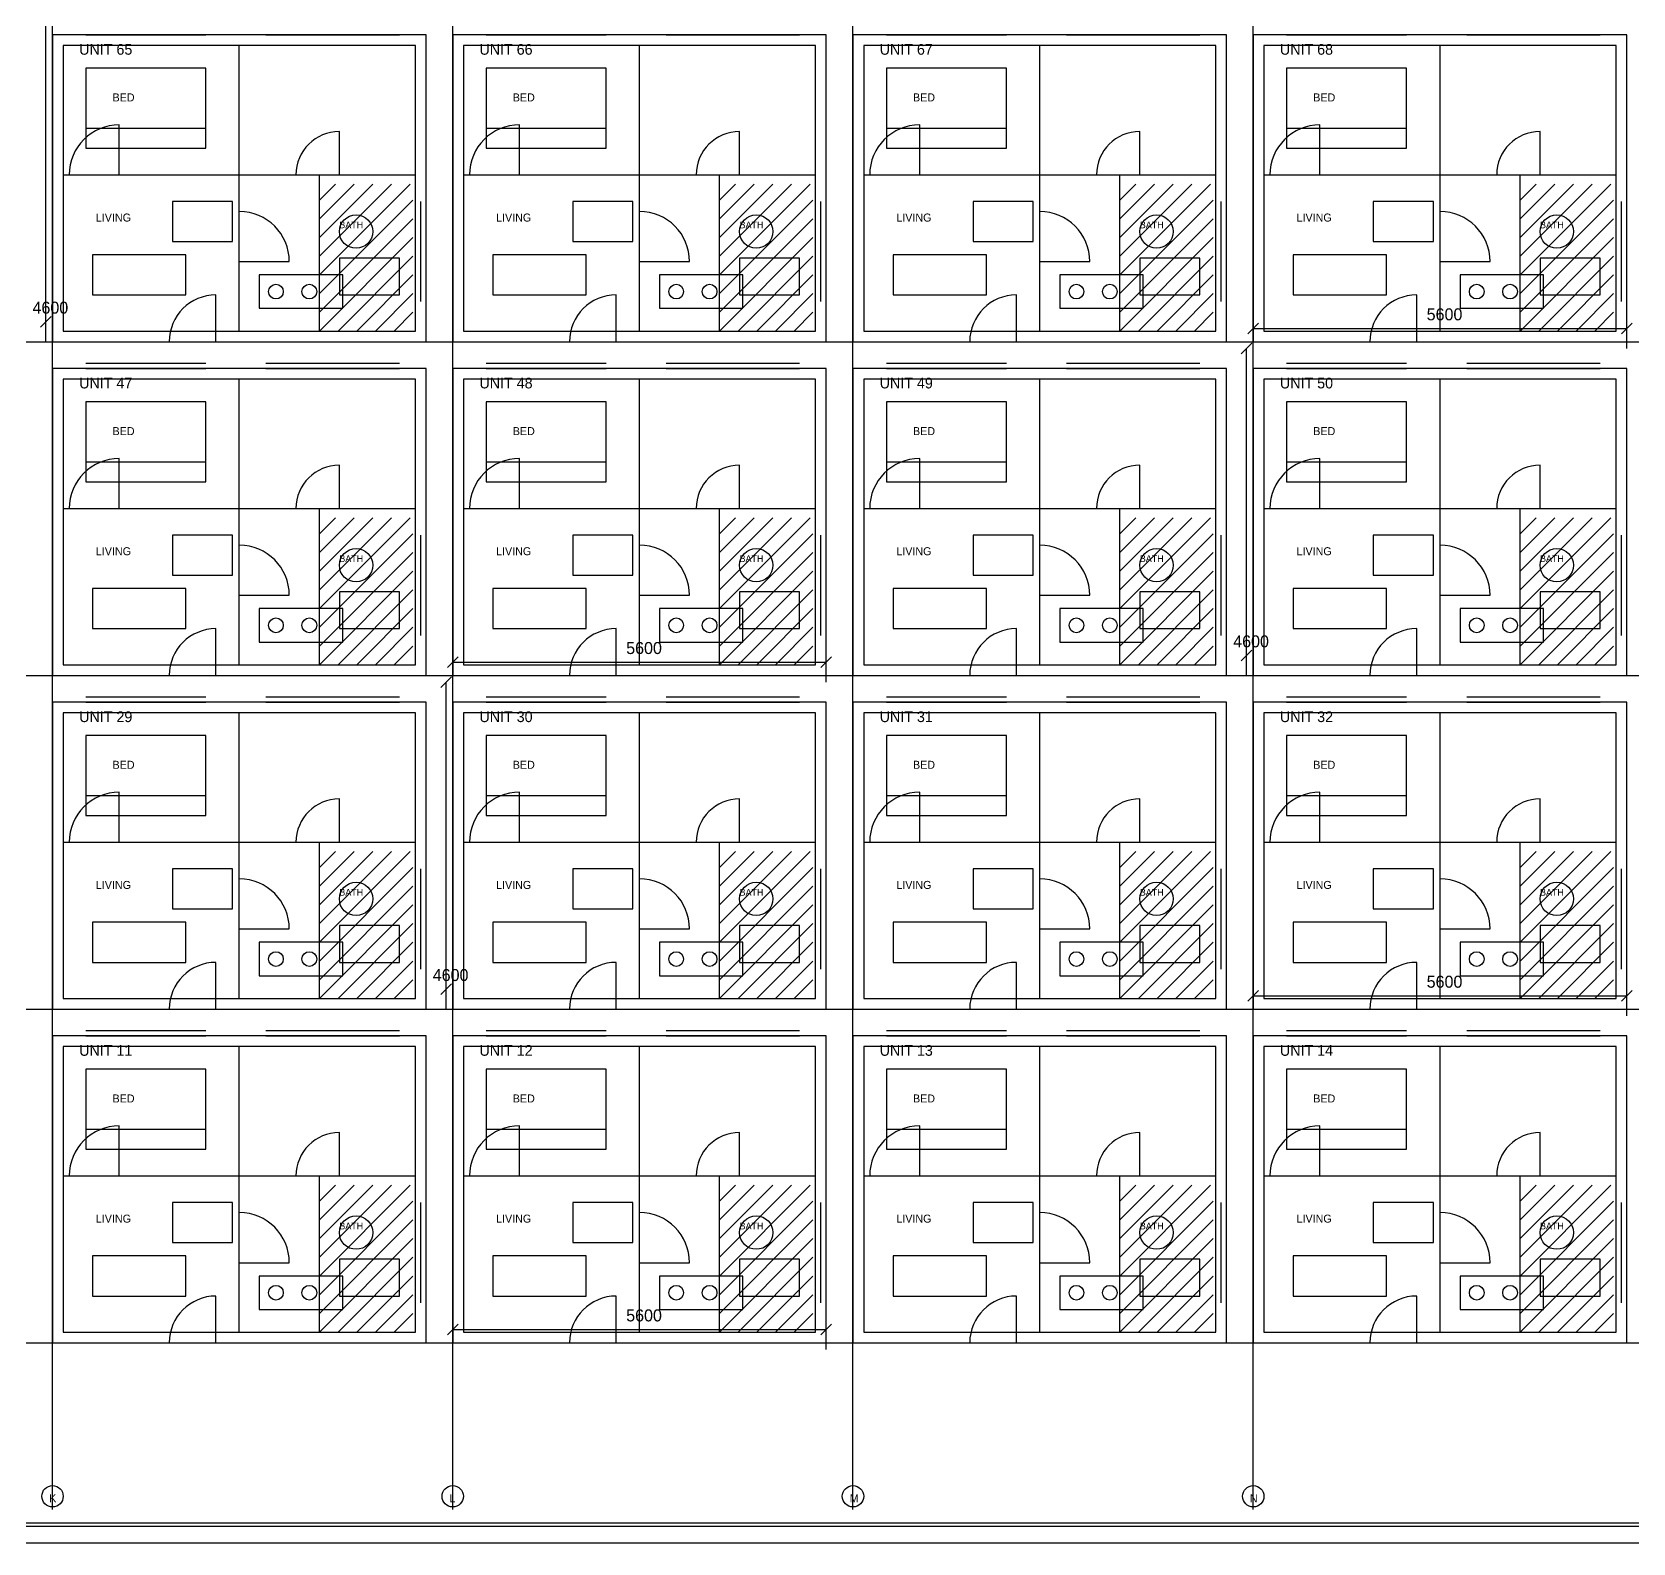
# Model space of a CAD drawing. Header units: millimetres. Extents: x -689 to 114080, y -500 to 99080.
# Drawn here: x 62693 to 86693, y 0 to 22640 of the extents above; entities that cross this region are included whole.
import ezdxf

# ---------------------------------------------------------------- set-up
doc = ezdxf.new("R2010")
doc.units = ezdxf.units.MM
for name, color, linetype in [('DIMENSIONS', 3, 'CONTINUOUS'), ('DOORS', 2, 'CONTINUOUS'), ('FURNITURE', 5, 'CONTINUOUS'), ('GRID', 8, 'CONTINUOUS'), ('HATCH_SIM', 9, 'CONTINUOUS'), ('TEXT', 6, 'CONTINUOUS'), ('WALLS', 7, 'CONTINUOUS'), ('WINDOWS', 4, 'CONTINUOUS')]:
    doc.layers.add(name, color=color, linetype=linetype)

msp = doc.modelspace()

# ---------------------------------------------------------------- linework, layer by layer
at = {"layer": 'DIMENSIONS'}
for p, q in [((62900, 18300), (62900, 22900)), ((62900, 22600), (62900, 22900)), ((62820, 18220), (62980, 18380)), ((62900, 18000), (62900, 18300)), ((80920, 18120), (81080, 18280)), ((86520, 18120), (86680, 18280)), ((81000, 18200), (86600, 18200)), ((81000, 17900), (81000, 18200)), ((86600, 17900), (86600, 18200)), ((80820, 17820), (80980, 17980)), ((80900, 13300), (80900, 17900)), ((80900, 17600), (80900, 17900)), ((68920, 13120), (69080, 13280)), ((69000, 13200), (74600, 13200)), ((69000, 12900), (69000, 13200)), ((74520, 13120), (74680, 13280)), ((74600, 12900), (74600, 13200)), ((80820, 13220), (80980, 13380)), ((80900, 13000), (80900, 13300)), ((68820, 12820), (68980, 12980)), ((68900, 8300), (68900, 12900)), ((68900, 12600), (68900, 12900)), ((68820, 8220), (68980, 8380)), ((68900, 8000), (68900, 8300)), ((80920, 8120), (81080, 8280)), ((81000, 8200), (86600, 8200)), ((81000, 7900), (81000, 8200)), ((86520, 8120), (86680, 8280)), ((86600, 7900), (86600, 8200)), ((68920, 3120), (69080, 3280)), ((69000, 3200), (74600, 3200)), ((69000, 2900), (69000, 3200)), ((74520, 3120), (74680, 3280)), ((74600, 2900), (74600, 3200)), ((0, 300), (114000, 300))]:
    msp.add_line(p, q, dxfattribs=at)
at = {"layer": 'DOORS'}
for p, q in [((64000, 20500), (64000, 21250)), ((67300, 20500), (67300, 21150)), ((70000, 20500), (70000, 21250)), ((73300, 20500), (73300, 21150)), ((76000, 20500), (76000, 21250)), ((79300, 20500), (79300, 21150)), ((82000, 20500), (82000, 21250)), ((85300, 20500), (85300, 21150)), ((65800, 19200), (66550, 19200)), ((71800, 19200), (72550, 19200)), ((77800, 19200), (78550, 19200)), ((83800, 19200), (84550, 19200)), ((65450, 18000), (65450, 18700)), ((71450, 18000), (71450, 18700)), ((77450, 18000), (77450, 18700)), ((83450, 18000), (83450, 18700)), ((64000, 15500), (64000, 16250)), ((67300, 15500), (67300, 16150)), ((70000, 15500), (70000, 16250)), ((73300, 15500), (73300, 16150)), ((76000, 15500), (76000, 16250)), ((79300, 15500), (79300, 16150)), ((82000, 15500), (82000, 16250)), ((85300, 15500), (85300, 16150)), ((65800, 14200), (66550, 14200)), ((71800, 14200), (72550, 14200)), ((77800, 14200), (78550, 14200)), ((83800, 14200), (84550, 14200)), ((65450, 13000), (65450, 13700)), ((71450, 13000), (71450, 13700)), ((77450, 13000), (77450, 13700)), ((83450, 13000), (83450, 13700)), ((64000, 10500), (64000, 11250)), ((67300, 10500), (67300, 11150)), ((70000, 10500), (70000, 11250)), ((73300, 10500), (73300, 11150)), ((76000, 10500), (76000, 11250)), ((79300, 10500), (79300, 11150)), ((82000, 10500), (82000, 11250)), ((85300, 10500), (85300, 11150)), ((65800, 9200), (66550, 9200)), ((71800, 9200), (72550, 9200)), ((77800, 9200), (78550, 9200)), ((83800, 9200), (84550, 9200)), ((65450, 8000), (65450, 8700)), ((71450, 8000), (71450, 8700)), ((77450, 8000), (77450, 8700)), ((83450, 8000), (83450, 8700)), ((64000, 5500), (64000, 6250)), ((70000, 5500), (70000, 6250)), ((76000, 5500), (76000, 6250)), ((82000, 5500), (82000, 6250)), ((67300, 5500), (67300, 6150)), ((73300, 5500), (73300, 6150)), ((79300, 5500), (79300, 6150)), ((85300, 5500), (85300, 6150)), ((65800, 4200), (66550, 4200)), ((71800, 4200), (72550, 4200)), ((77800, 4200), (78550, 4200)), ((83800, 4200), (84550, 4200)), ((65450, 3000), (65450, 3700)), ((71450, 3000), (71450, 3700)), ((77450, 3000), (77450, 3700)), ((83450, 3000), (83450, 3700))]:
    msp.add_line(p, q, dxfattribs=at)
for centre, radius, start, end in [((64000, 20500), 750, 90, 180), ((67300, 20500), 650, 90, 180), ((70000, 20500), 750, 90, 180), ((73300, 20500), 650, 90, 180), ((76000, 20500), 750, 90, 180), ((79300, 20500), 650, 90, 180), ((82000, 20500), 750, 90, 180), ((85300, 20500), 650, 90, 180), ((65800, 19200), 750, 0, 90), ((71800, 19200), 750, 0, 90), ((77800, 19200), 750, 0, 90), ((83800, 19200), 750, 0, 90), ((65450, 18000), 700, 90, 180), ((71450, 18000), 700, 90, 180), ((77450, 18000), 700, 90, 180), ((83450, 18000), 700, 90, 180), ((64000, 15500), 750, 90, 180), ((67300, 15500), 650, 90, 180), ((70000, 15500), 750, 90, 180), ((73300, 15500), 650, 90, 180), ((76000, 15500), 750, 90, 180), ((79300, 15500), 650, 90, 180), ((82000, 15500), 750, 90, 180), ((85300, 15500), 650, 90, 180), ((65800, 14200), 750, 0, 90), ((71800, 14200), 750, 0, 90), ((77800, 14200), 750, 0, 90), ((83800, 14200), 750, 0, 90), ((65450, 13000), 700, 90, 180), ((71450, 13000), 700, 90, 180), ((77450, 13000), 700, 90, 180), ((83450, 13000), 700, 90, 180), ((64000, 10500), 750, 90, 180), ((67300, 10500), 650, 90, 180), ((70000, 10500), 750, 90, 180), ((73300, 10500), 650, 90, 180), ((76000, 10500), 750, 90, 180), ((79300, 10500), 650, 90, 180), ((82000, 10500), 750, 90, 180), ((85300, 10500), 650, 90, 180), ((65800, 9200), 750, 0, 90), ((71800, 9200), 750, 0, 90), ((77800, 9200), 750, 0, 90), ((83800, 9200), 750, 0, 90), ((65450, 8000), 700, 90, 180), ((71450, 8000), 700, 90, 180), ((77450, 8000), 700, 90, 180), ((83450, 8000), 700, 90, 180), ((64000, 5500), 750, 90, 180), ((70000, 5500), 750, 90, 180), ((76000, 5500), 750, 90, 180), ((82000, 5500), 750, 90, 180), ((67300, 5500), 650, 90, 180), ((73300, 5500), 650, 90, 180), ((79300, 5500), 650, 90, 180), ((85300, 5500), 650, 90, 180), ((65800, 4200), 750, 0, 90), ((71800, 4200), 750, 0, 90), ((77800, 4200), 750, 0, 90), ((83800, 4200), 750, 0, 90), ((65450, 3000), 700, 90, 180), ((71450, 3000), 700, 90, 180), ((77450, 3000), 700, 90, 180), ((83450, 3000), 700, 90, 180)]:
    msp.add_arc(centre, radius, start, end, dxfattribs=at)
at = {"layer": 'FURNITURE'}
for p, q in [((65300, 22100), (63500, 22100)), ((63500, 22100), (63500, 20900)), ((65300, 20900), (65300, 22100)), ((71300, 22100), (69500, 22100)), ((69500, 22100), (69500, 20900)), ((71300, 20900), (71300, 22100)), ((77300, 22100), (75500, 22100)), ((75500, 22100), (75500, 20900)), ((77300, 20900), (77300, 22100)), ((83300, 22100), (81500, 22100)), ((81500, 22100), (81500, 20900)), ((83300, 20900), (83300, 22100)), ((63500, 21200), (65300, 21200)), ((69500, 21200), (71300, 21200)), ((75500, 21200), (77300, 21200)), ((81500, 21200), (83300, 21200)), ((63500, 20900), (65300, 20900)), ((69500, 20900), (71300, 20900)), ((75500, 20900), (77300, 20900)), ((81500, 20900), (83300, 20900)), ((65700, 20100), (64800, 20100)), ((64800, 20100), (64800, 19500)), ((65700, 19500), (65700, 20100)), ((71700, 20100), (70800, 20100)), ((70800, 20100), (70800, 19500)), ((71700, 19500), (71700, 20100)), ((77700, 20100), (76800, 20100)), ((76800, 20100), (76800, 19500)), ((77700, 19500), (77700, 20100)), ((83700, 20100), (82800, 20100)), ((82800, 20100), (82800, 19500)), ((83700, 19500), (83700, 20100)), ((64800, 19500), (65700, 19500)), ((70800, 19500), (71700, 19500)), ((76800, 19500), (77700, 19500)), ((82800, 19500), (83700, 19500)), ((65000, 19300), (63600, 19300)), ((63600, 19300), (63600, 18700)), ((65000, 18700), (65000, 19300)), ((68200, 19250), (67300, 19250)), ((67300, 19250), (67300, 18700)), ((68200, 18700), (68200, 19250)), ((71000, 19300), (69600, 19300)), ((69600, 19300), (69600, 18700)), ((71000, 18700), (71000, 19300)), ((74200, 19250), (73300, 19250)), ((73300, 19250), (73300, 18700)), ((74200, 18700), (74200, 19250)), ((77000, 19300), (75600, 19300)), ((75600, 19300), (75600, 18700)), ((77000, 18700), (77000, 19300)), ((80200, 19250), (79300, 19250)), ((79300, 19250), (79300, 18700)), ((80200, 18700), (80200, 19250)), ((83000, 19300), (81600, 19300)), ((81600, 19300), (81600, 18700)), ((83000, 18700), (83000, 19300)), ((86200, 19250), (85300, 19250)), ((85300, 19250), (85300, 18700)), ((86200, 18700), (86200, 19250)), ((67350, 19000), (66100, 19000)), ((66100, 19000), (66100, 18500)), ((67350, 18500), (67350, 19000)), ((73350, 19000), (72100, 19000)), ((72100, 19000), (72100, 18500)), ((73350, 18500), (73350, 19000)), ((79350, 19000), (78100, 19000)), ((78100, 19000), (78100, 18500)), ((79350, 18500), (79350, 19000)), ((85350, 19000), (84100, 19000)), ((84100, 19000), (84100, 18500)), ((85350, 18500), (85350, 19000)), ((63600, 18700), (65000, 18700)), ((66100, 18500), (67350, 18500)), ((67300, 18700), (68200, 18700)), ((69600, 18700), (71000, 18700)), ((72100, 18500), (73350, 18500)), ((73300, 18700), (74200, 18700)), ((75600, 18700), (77000, 18700)), ((78100, 18500), (79350, 18500)), ((79300, 18700), (80200, 18700)), ((81600, 18700), (83000, 18700)), ((84100, 18500), (85350, 18500)), ((85300, 18700), (86200, 18700)), ((65300, 17100), (63500, 17100)), ((63500, 17100), (63500, 15900)), ((65300, 15900), (65300, 17100)), ((71300, 17100), (69500, 17100)), ((69500, 17100), (69500, 15900)), ((71300, 15900), (71300, 17100)), ((77300, 17100), (75500, 17100)), ((75500, 17100), (75500, 15900)), ((77300, 15900), (77300, 17100)), ((83300, 17100), (81500, 17100)), ((81500, 17100), (81500, 15900)), ((83300, 15900), (83300, 17100)), ((63500, 16200), (65300, 16200)), ((69500, 16200), (71300, 16200)), ((75500, 16200), (77300, 16200)), ((81500, 16200), (83300, 16200)), ((63500, 15900), (65300, 15900)), ((69500, 15900), (71300, 15900)), ((75500, 15900), (77300, 15900)), ((81500, 15900), (83300, 15900)), ((65700, 15100), (64800, 15100)), ((64800, 15100), (64800, 14500)), ((65700, 14500), (65700, 15100)), ((71700, 15100), (70800, 15100)), ((70800, 15100), (70800, 14500)), ((71700, 14500), (71700, 15100)), ((77700, 15100), (76800, 15100)), ((76800, 15100), (76800, 14500)), ((77700, 14500), (77700, 15100)), ((83700, 15100), (82800, 15100)), ((82800, 15100), (82800, 14500)), ((83700, 14500), (83700, 15100)), ((64800, 14500), (65700, 14500)), ((70800, 14500), (71700, 14500)), ((76800, 14500), (77700, 14500)), ((82800, 14500), (83700, 14500)), ((65000, 14300), (63600, 14300)), ((63600, 14300), (63600, 13700)), ((65000, 13700), (65000, 14300)), ((68200, 14250), (67300, 14250)), ((67300, 14250), (67300, 13700)), ((68200, 13700), (68200, 14250)), ((71000, 14300), (69600, 14300)), ((69600, 14300), (69600, 13700)), ((71000, 13700), (71000, 14300)), ((74200, 14250), (73300, 14250)), ((73300, 14250), (73300, 13700)), ((74200, 13700), (74200, 14250)), ((77000, 14300), (75600, 14300)), ((75600, 14300), (75600, 13700)), ((77000, 13700), (77000, 14300)), ((80200, 14250), (79300, 14250)), ((79300, 14250), (79300, 13700)), ((80200, 13700), (80200, 14250)), ((83000, 14300), (81600, 14300)), ((81600, 14300), (81600, 13700)), ((83000, 13700), (83000, 14300)), ((86200, 14250), (85300, 14250)), ((85300, 14250), (85300, 13700)), ((86200, 13700), (86200, 14250)), ((67350, 14000), (66100, 14000)), ((66100, 14000), (66100, 13500)), ((67350, 13500), (67350, 14000)), ((73350, 14000), (72100, 14000)), ((72100, 14000), (72100, 13500)), ((73350, 13500), (73350, 14000)), ((79350, 14000), (78100, 14000)), ((78100, 14000), (78100, 13500)), ((79350, 13500), (79350, 14000)), ((85350, 14000), (84100, 14000)), ((84100, 14000), (84100, 13500)), ((85350, 13500), (85350, 14000)), ((63600, 13700), (65000, 13700)), ((67300, 13700), (68200, 13700)), ((69600, 13700), (71000, 13700)), ((73300, 13700), (74200, 13700)), ((75600, 13700), (77000, 13700)), ((79300, 13700), (80200, 13700)), ((81600, 13700), (83000, 13700)), ((85300, 13700), (86200, 13700)), ((66100, 13500), (67350, 13500)), ((72100, 13500), (73350, 13500)), ((78100, 13500), (79350, 13500)), ((84100, 13500), (85350, 13500)), ((65300, 12100), (63500, 12100)), ((63500, 12100), (63500, 10900)), ((65300, 10900), (65300, 12100)), ((71300, 12100), (69500, 12100)), ((69500, 12100), (69500, 10900)), ((71300, 10900), (71300, 12100)), ((77300, 12100), (75500, 12100)), ((75500, 12100), (75500, 10900)), ((77300, 10900), (77300, 12100)), ((83300, 12100), (81500, 12100)), ((81500, 12100), (81500, 10900)), ((83300, 10900), (83300, 12100)), ((63500, 11200), (65300, 11200)), ((69500, 11200), (71300, 11200)), ((75500, 11200), (77300, 11200)), ((81500, 11200), (83300, 11200)), ((63500, 10900), (65300, 10900)), ((69500, 10900), (71300, 10900)), ((75500, 10900), (77300, 10900)), ((81500, 10900), (83300, 10900)), ((65700, 10100), (64800, 10100)), ((64800, 10100), (64800, 9500)), ((65700, 9500), (65700, 10100)), ((71700, 10100), (70800, 10100)), ((70800, 10100), (70800, 9500)), ((71700, 9500), (71700, 10100)), ((77700, 10100), (76800, 10100)), ((76800, 10100), (76800, 9500)), ((77700, 9500), (77700, 10100)), ((83700, 10100), (82800, 10100)), ((82800, 10100), (82800, 9500)), ((83700, 9500), (83700, 10100)), ((64800, 9500), (65700, 9500)), ((70800, 9500), (71700, 9500)), ((76800, 9500), (77700, 9500)), ((82800, 9500), (83700, 9500)), ((65000, 9300), (63600, 9300)), ((63600, 9300), (63600, 8700)), ((65000, 8700), (65000, 9300)), ((68200, 9250), (67300, 9250)), ((67300, 9250), (67300, 8700)), ((68200, 8700), (68200, 9250)), ((71000, 9300), (69600, 9300)), ((69600, 9300), (69600, 8700)), ((71000, 8700), (71000, 9300)), ((74200, 9250), (73300, 9250)), ((73300, 9250), (73300, 8700)), ((74200, 8700), (74200, 9250)), ((77000, 9300), (75600, 9300)), ((75600, 9300), (75600, 8700)), ((77000, 8700), (77000, 9300)), ((80200, 9250), (79300, 9250)), ((79300, 9250), (79300, 8700)), ((80200, 8700), (80200, 9250)), ((83000, 9300), (81600, 9300)), ((81600, 9300), (81600, 8700)), ((83000, 8700), (83000, 9300)), ((86200, 9250), (85300, 9250)), ((85300, 9250), (85300, 8700)), ((86200, 8700), (86200, 9250)), ((67350, 9000), (66100, 9000)), ((66100, 9000), (66100, 8500)), ((67350, 8500), (67350, 9000)), ((73350, 9000), (72100, 9000)), ((72100, 9000), (72100, 8500)), ((73350, 8500), (73350, 9000)), ((79350, 9000), (78100, 9000)), ((78100, 9000), (78100, 8500)), ((79350, 8500), (79350, 9000)), ((85350, 9000), (84100, 9000)), ((84100, 9000), (84100, 8500)), ((85350, 8500), (85350, 9000)), ((63600, 8700), (65000, 8700)), ((67300, 8700), (68200, 8700)), ((69600, 8700), (71000, 8700)), ((73300, 8700), (74200, 8700)), ((75600, 8700), (77000, 8700)), ((79300, 8700), (80200, 8700)), ((81600, 8700), (83000, 8700)), ((85300, 8700), (86200, 8700)), ((66100, 8500), (67350, 8500)), ((72100, 8500), (73350, 8500)), ((78100, 8500), (79350, 8500)), ((84100, 8500), (85350, 8500)), ((65300, 7100), (63500, 7100)), ((63500, 7100), (63500, 5900)), ((65300, 5900), (65300, 7100)), ((71300, 7100), (69500, 7100)), ((69500, 7100), (69500, 5900)), ((71300, 5900), (71300, 7100)), ((77300, 7100), (75500, 7100)), ((75500, 7100), (75500, 5900)), ((77300, 5900), (77300, 7100)), ((83300, 7100), (81500, 7100)), ((81500, 7100), (81500, 5900)), ((83300, 5900), (83300, 7100)), ((63500, 6200), (65300, 6200)), ((69500, 6200), (71300, 6200)), ((75500, 6200), (77300, 6200)), ((81500, 6200), (83300, 6200)), ((63500, 5900), (65300, 5900)), ((69500, 5900), (71300, 5900)), ((75500, 5900), (77300, 5900)), ((81500, 5900), (83300, 5900)), ((65700, 5100), (64800, 5100)), ((64800, 5100), (64800, 4500)), ((65700, 4500), (65700, 5100)), ((71700, 5100), (70800, 5100)), ((70800, 5100), (70800, 4500)), ((71700, 4500), (71700, 5100)), ((77700, 5100), (76800, 5100)), ((76800, 5100), (76800, 4500)), ((77700, 4500), (77700, 5100)), ((83700, 5100), (82800, 5100)), ((82800, 5100), (82800, 4500)), ((83700, 4500), (83700, 5100)), ((64800, 4500), (65700, 4500)), ((70800, 4500), (71700, 4500)), ((76800, 4500), (77700, 4500)), ((82800, 4500), (83700, 4500)), ((65000, 4300), (63600, 4300)), ((63600, 4300), (63600, 3700)), ((65000, 3700), (65000, 4300)), ((68200, 4250), (67300, 4250)), ((67300, 4250), (67300, 3700)), ((68200, 3700), (68200, 4250)), ((71000, 4300), (69600, 4300)), ((69600, 4300), (69600, 3700)), ((71000, 3700), (71000, 4300)), ((74200, 4250), (73300, 4250)), ((73300, 4250), (73300, 3700)), ((74200, 3700), (74200, 4250)), ((77000, 4300), (75600, 4300)), ((75600, 4300), (75600, 3700)), ((77000, 3700), (77000, 4300)), ((80200, 4250), (79300, 4250)), ((79300, 4250), (79300, 3700)), ((80200, 3700), (80200, 4250)), ((83000, 4300), (81600, 4300)), ((81600, 4300), (81600, 3700)), ((83000, 3700), (83000, 4300)), ((86200, 4250), (85300, 4250)), ((85300, 4250), (85300, 3700)), ((86200, 3700), (86200, 4250)), ((67350, 4000), (66100, 4000)), ((66100, 4000), (66100, 3500)), ((67350, 3500), (67350, 4000)), ((73350, 4000), (72100, 4000)), ((72100, 4000), (72100, 3500)), ((73350, 3500), (73350, 4000)), ((79350, 4000), (78100, 4000)), ((78100, 4000), (78100, 3500)), ((79350, 3500), (79350, 4000)), ((85350, 4000), (84100, 4000)), ((84100, 4000), (84100, 3500)), ((85350, 3500), (85350, 4000)), ((63600, 3700), (65000, 3700)), ((67300, 3700), (68200, 3700)), ((69600, 3700), (71000, 3700)), ((73300, 3700), (74200, 3700)), ((75600, 3700), (77000, 3700)), ((79300, 3700), (80200, 3700)), ((81600, 3700), (83000, 3700)), ((85300, 3700), (86200, 3700)), ((66100, 3500), (67350, 3500)), ((72100, 3500), (73350, 3500)), ((78100, 3500), (79350, 3500)), ((84100, 3500), (85350, 3500))]:
    msp.add_line(p, q, dxfattribs=at)
for centre, radius in [((67550, 19650), 250), ((73550, 19650), 250), ((79550, 19650), 250), ((85550, 19650), 250), ((66350, 18750), 110), ((66850, 18750), 110), ((72350, 18750), 110), ((72850, 18750), 110), ((78350, 18750), 110), ((78850, 18750), 110), ((84350, 18750), 110), ((84850, 18750), 110), ((67550, 14650), 250), ((73550, 14650), 250), ((79550, 14650), 250), ((85550, 14650), 250), ((66350, 13750), 110), ((66850, 13750), 110), ((72350, 13750), 110), ((72850, 13750), 110), ((78350, 13750), 110), ((78850, 13750), 110), ((84350, 13750), 110), ((84850, 13750), 110), ((67550, 9650), 250), ((73550, 9650), 250), ((79550, 9650), 250), ((85550, 9650), 250), ((66350, 8750), 110), ((66850, 8750), 110), ((72350, 8750), 110), ((72850, 8750), 110), ((78350, 8750), 110), ((78850, 8750), 110), ((84350, 8750), 110), ((84850, 8750), 110), ((67550, 4650), 250), ((73550, 4650), 250), ((79550, 4650), 250), ((85550, 4650), 250), ((66350, 3750), 110), ((66850, 3750), 110), ((72350, 3750), 110), ((72850, 3750), 110), ((78350, 3750), 110), ((78850, 3750), 110), ((84350, 3750), 110), ((84850, 3750), 110)]:
    msp.add_circle(centre, radius, dxfattribs=at)
at = {"layer": 'GRID'}
for p, q in [((63000, 500), (63000, 97700)), ((69000, 500), (69000, 97700)), ((75000, 500), (75000, 97700)), ((81000, 500), (81000, 97700)), ((500, 18000), (113500, 18000)), ((500, 13000), (113500, 13000)), ((500, 8000), (113500, 8000)), ((500, 3000), (113500, 3000))]:
    msp.add_line(p, q, dxfattribs=at)
for centre in [(63000, 700), (69000, 700), (75000, 700), (81000, 700)]:
    msp.add_circle(centre, 160, dxfattribs=at)
at = {"layer": 'HATCH_SIM'}
for p, q in [((67000, 20120), (67240, 20360)), ((67000, 19840), (67520, 20360)), ((67000, 19560), (67800, 20360)), ((67000, 19280), (68080, 20360)), ((67000, 19000), (68360, 20360)), ((73000, 20120), (73240, 20360)), ((73000, 19840), (73520, 20360)), ((73000, 19560), (73800, 20360)), ((73000, 19280), (74080, 20360)), ((73000, 19000), (74360, 20360)), ((79000, 20120), (79240, 20360)), ((79000, 19840), (79520, 20360)), ((79000, 19560), (79800, 20360)), ((79000, 19280), (80080, 20360)), ((79000, 19000), (80360, 20360)), ((85000, 20120), (85240, 20360)), ((85000, 19840), (85520, 20360)), ((85000, 19560), (85800, 20360)), ((85000, 19280), (86080, 20360)), ((85000, 19000), (86360, 20360)), ((67000, 18720), (68400, 20120)), ((73000, 18720), (74400, 20120)), ((79000, 18720), (80400, 20120)), ((85000, 18720), (86400, 20120)), ((67000, 18440), (68400, 19840)), ((73000, 18440), (74400, 19840)), ((79000, 18440), (80400, 19840)), ((85000, 18440), (86400, 19840)), ((67000, 18160), (68400, 19560)), ((73000, 18160), (74400, 19560)), ((79000, 18160), (80400, 19560)), ((85000, 18160), (86400, 19560)), ((67280, 18160), (68400, 19280)), ((73280, 18160), (74400, 19280)), ((79280, 18160), (80400, 19280)), ((85280, 18160), (86400, 19280)), ((67560, 18160), (68400, 19000)), ((73560, 18160), (74400, 19000)), ((79560, 18160), (80400, 19000)), ((85560, 18160), (86400, 19000)), ((67840, 18160), (68400, 18720)), ((73840, 18160), (74400, 18720)), ((79840, 18160), (80400, 18720)), ((85840, 18160), (86400, 18720)), ((68120, 18160), (68400, 18440)), ((74120, 18160), (74400, 18440)), ((80120, 18160), (80400, 18440)), ((86120, 18160), (86400, 18440)), ((68400, 18160), (68400, 18160)), ((74400, 18160), (74400, 18160)), ((80400, 18160), (80400, 18160)), ((86400, 18160), (86400, 18160)), ((67000, 15120), (67240, 15360)), ((67000, 14840), (67520, 15360)), ((67000, 14560), (67800, 15360)), ((67000, 14280), (68080, 15360)), ((67000, 14000), (68360, 15360)), ((73000, 15120), (73240, 15360)), ((73000, 14840), (73520, 15360)), ((73000, 14560), (73800, 15360)), ((73000, 14280), (74080, 15360)), ((73000, 14000), (74360, 15360)), ((79000, 15120), (79240, 15360)), ((79000, 14840), (79520, 15360)), ((79000, 14560), (79800, 15360)), ((79000, 14280), (80080, 15360)), ((79000, 14000), (80360, 15360)), ((85000, 15120), (85240, 15360)), ((85000, 14840), (85520, 15360)), ((85000, 14560), (85800, 15360)), ((85000, 14280), (86080, 15360)), ((85000, 14000), (86360, 15360)), ((67000, 13720), (68400, 15120)), ((73000, 13720), (74400, 15120)), ((79000, 13720), (80400, 15120)), ((85000, 13720), (86400, 15120)), ((67000, 13440), (68400, 14840)), ((73000, 13440), (74400, 14840)), ((79000, 13440), (80400, 14840)), ((85000, 13440), (86400, 14840)), ((67000, 13160), (68400, 14560)), ((73000, 13160), (74400, 14560)), ((79000, 13160), (80400, 14560)), ((85000, 13160), (86400, 14560)), ((67280, 13160), (68400, 14280)), ((73280, 13160), (74400, 14280)), ((79280, 13160), (80400, 14280)), ((85280, 13160), (86400, 14280)), ((67560, 13160), (68400, 14000)), ((73560, 13160), (74400, 14000)), ((79560, 13160), (80400, 14000)), ((85560, 13160), (86400, 14000)), ((67840, 13160), (68400, 13720)), ((73840, 13160), (74400, 13720)), ((79840, 13160), (80400, 13720)), ((85840, 13160), (86400, 13720)), ((68120, 13160), (68400, 13440)), ((74120, 13160), (74400, 13440)), ((80120, 13160), (80400, 13440)), ((86120, 13160), (86400, 13440)), ((68400, 13160), (68400, 13160)), ((74400, 13160), (74400, 13160)), ((80400, 13160), (80400, 13160)), ((86400, 13160), (86400, 13160)), ((67000, 10120), (67240, 10360)), ((67000, 9840), (67520, 10360)), ((67000, 9560), (67800, 10360)), ((67000, 9280), (68080, 10360)), ((67000, 9000), (68360, 10360)), ((73000, 10120), (73240, 10360)), ((73000, 9840), (73520, 10360)), ((73000, 9560), (73800, 10360)), ((73000, 9280), (74080, 10360)), ((73000, 9000), (74360, 10360)), ((79000, 10120), (79240, 10360)), ((79000, 9840), (79520, 10360)), ((79000, 9560), (79800, 10360)), ((79000, 9280), (80080, 10360)), ((79000, 9000), (80360, 10360)), ((85000, 10120), (85240, 10360)), ((85000, 9840), (85520, 10360)), ((85000, 9560), (85800, 10360)), ((85000, 9280), (86080, 10360)), ((85000, 9000), (86360, 10360)), ((67000, 8720), (68400, 10120)), ((73000, 8720), (74400, 10120)), ((79000, 8720), (80400, 10120)), ((85000, 8720), (86400, 10120)), ((67000, 8440), (68400, 9840)), ((73000, 8440), (74400, 9840)), ((79000, 8440), (80400, 9840)), ((85000, 8440), (86400, 9840)), ((67000, 8160), (68400, 9560)), ((73000, 8160), (74400, 9560)), ((79000, 8160), (80400, 9560)), ((85000, 8160), (86400, 9560)), ((67280, 8160), (68400, 9280)), ((73280, 8160), (74400, 9280)), ((79280, 8160), (80400, 9280)), ((85280, 8160), (86400, 9280)), ((67560, 8160), (68400, 9000)), ((73560, 8160), (74400, 9000)), ((79560, 8160), (80400, 9000)), ((85560, 8160), (86400, 9000)), ((67840, 8160), (68400, 8720)), ((73840, 8160), (74400, 8720)), ((79840, 8160), (80400, 8720)), ((85840, 8160), (86400, 8720)), ((68120, 8160), (68400, 8440)), ((74120, 8160), (74400, 8440)), ((80120, 8160), (80400, 8440)), ((86120, 8160), (86400, 8440)), ((68400, 8160), (68400, 8160)), ((74400, 8160), (74400, 8160)), ((80400, 8160), (80400, 8160)), ((86400, 8160), (86400, 8160)), ((67000, 5120), (67240, 5360)), ((67000, 4840), (67520, 5360)), ((67000, 4560), (67800, 5360)), ((67000, 4280), (68080, 5360)), ((67000, 4000), (68360, 5360)), ((73000, 5120), (73240, 5360)), ((73000, 4840), (73520, 5360)), ((73000, 4560), (73800, 5360)), ((73000, 4280), (74080, 5360)), ((73000, 4000), (74360, 5360)), ((79000, 5120), (79240, 5360)), ((79000, 4840), (79520, 5360)), ((79000, 4560), (79800, 5360)), ((79000, 4280), (80080, 5360)), ((79000, 4000), (80360, 5360)), ((85000, 5120), (85240, 5360)), ((85000, 4840), (85520, 5360)), ((85000, 4560), (85800, 5360)), ((85000, 4280), (86080, 5360)), ((85000, 4000), (86360, 5360)), ((67000, 3720), (68400, 5120)), ((73000, 3720), (74400, 5120)), ((79000, 3720), (80400, 5120)), ((85000, 3720), (86400, 5120)), ((67000, 3440), (68400, 4840)), ((73000, 3440), (74400, 4840)), ((79000, 3440), (80400, 4840)), ((85000, 3440), (86400, 4840)), ((67000, 3160), (68400, 4560)), ((73000, 3160), (74400, 4560)), ((79000, 3160), (80400, 4560)), ((85000, 3160), (86400, 4560)), ((67280, 3160), (68400, 4280)), ((73280, 3160), (74400, 4280)), ((79280, 3160), (80400, 4280)), ((85280, 3160), (86400, 4280)), ((67560, 3160), (68400, 4000)), ((73560, 3160), (74400, 4000)), ((79560, 3160), (80400, 4000)), ((85560, 3160), (86400, 4000)), ((67840, 3160), (68400, 3720)), ((73840, 3160), (74400, 3720)), ((79840, 3160), (80400, 3720)), ((85840, 3160), (86400, 3720)), ((68120, 3160), (68400, 3440)), ((74120, 3160), (74400, 3440)), ((80120, 3160), (80400, 3440)), ((86120, 3160), (86400, 3440)), ((68400, 3160), (68400, 3160)), ((74400, 3160), (74400, 3160)), ((80400, 3160), (80400, 3160)), ((86400, 3160), (86400, 3160))]:
    msp.add_line(p, q, dxfattribs=at)
at = {"layer": 'WALLS'}
for p, q in [((68600, 22600), (63000, 22600)), ((63000, 22600), (63000, 18000)), ((68600, 18000), (68600, 22600)), ((74600, 22600), (69000, 22600)), ((69000, 22600), (69000, 18000)), ((74600, 18000), (74600, 22600)), ((80600, 22600), (75000, 22600)), ((75000, 22600), (75000, 18000)), ((80600, 18000), (80600, 22600)), ((86600, 22600), (81000, 22600)), ((81000, 22600), (81000, 18000)), ((86600, 18000), (86600, 22600)), ((68440, 22440), (63160, 22440)), ((63160, 22440), (63160, 18160)), ((65800, 18160), (65800, 22440)), ((68440, 18160), (68440, 22440)), ((74440, 22440), (69160, 22440)), ((69160, 22440), (69160, 18160)), ((71800, 18160), (71800, 22440)), ((74440, 18160), (74440, 22440)), ((80440, 22440), (75160, 22440)), ((75160, 22440), (75160, 18160)), ((77800, 18160), (77800, 22440)), ((80440, 18160), (80440, 22440)), ((86440, 22440), (81160, 22440)), ((81160, 22440), (81160, 18160)), ((83800, 18160), (83800, 22440)), ((86440, 18160), (86440, 22440)), ((63160, 20500), (68440, 20500)), ((67000, 18160), (67000, 20500)), ((69160, 20500), (74440, 20500)), ((73000, 18160), (73000, 20500)), ((75160, 20500), (80440, 20500)), ((79000, 18160), (79000, 20500)), ((81160, 20500), (86440, 20500)), ((85000, 18160), (85000, 20500)), ((63000, 18000), (68600, 18000)), ((63160, 18160), (68440, 18160)), ((69000, 18000), (74600, 18000)), ((69160, 18160), (74440, 18160)), ((75000, 18000), (80600, 18000)), ((75160, 18160), (80440, 18160)), ((81000, 18000), (86600, 18000)), ((81160, 18160), (86440, 18160)), ((68600, 17600), (63000, 17600)), ((63000, 17600), (63000, 13000)), ((68600, 13000), (68600, 17600)), ((74600, 17600), (69000, 17600)), ((69000, 17600), (69000, 13000)), ((74600, 13000), (74600, 17600)), ((80600, 17600), (75000, 17600)), ((75000, 17600), (75000, 13000)), ((80600, 13000), (80600, 17600)), ((86600, 17600), (81000, 17600)), ((81000, 17600), (81000, 13000)), ((86600, 13000), (86600, 17600)), ((68440, 17440), (63160, 17440)), ((63160, 17440), (63160, 13160)), ((65800, 13160), (65800, 17440)), ((68440, 13160), (68440, 17440)), ((74440, 17440), (69160, 17440)), ((69160, 17440), (69160, 13160)), ((71800, 13160), (71800, 17440)), ((74440, 13160), (74440, 17440)), ((80440, 17440), (75160, 17440)), ((75160, 17440), (75160, 13160)), ((77800, 13160), (77800, 17440)), ((80440, 13160), (80440, 17440)), ((86440, 17440), (81160, 17440)), ((81160, 17440), (81160, 13160)), ((83800, 13160), (83800, 17440)), ((86440, 13160), (86440, 17440)), ((63160, 15500), (68440, 15500)), ((67000, 13160), (67000, 15500)), ((69160, 15500), (74440, 15500)), ((73000, 13160), (73000, 15500)), ((75160, 15500), (80440, 15500)), ((79000, 13160), (79000, 15500)), ((81160, 15500), (86440, 15500)), ((85000, 13160), (85000, 15500)), ((63000, 13000), (68600, 13000)), ((63160, 13160), (68440, 13160)), ((69000, 13000), (74600, 13000)), ((69160, 13160), (74440, 13160)), ((75000, 13000), (80600, 13000)), ((75160, 13160), (80440, 13160)), ((81000, 13000), (86600, 13000)), ((81160, 13160), (86440, 13160)), ((68600, 12600), (63000, 12600)), ((63000, 12600), (63000, 8000)), ((68600, 8000), (68600, 12600)), ((74600, 12600), (69000, 12600)), ((69000, 12600), (69000, 8000)), ((74600, 8000), (74600, 12600)), ((80600, 12600), (75000, 12600)), ((75000, 12600), (75000, 8000)), ((80600, 8000), (80600, 12600)), ((86600, 12600), (81000, 12600)), ((81000, 12600), (81000, 8000)), ((86600, 8000), (86600, 12600)), ((68440, 12440), (63160, 12440)), ((63160, 12440), (63160, 8160)), ((65800, 8160), (65800, 12440)), ((68440, 8160), (68440, 12440)), ((74440, 12440), (69160, 12440)), ((69160, 12440), (69160, 8160)), ((71800, 8160), (71800, 12440)), ((74440, 8160), (74440, 12440)), ((80440, 12440), (75160, 12440)), ((75160, 12440), (75160, 8160)), ((77800, 8160), (77800, 12440)), ((80440, 8160), (80440, 12440)), ((86440, 12440), (81160, 12440)), ((81160, 12440), (81160, 8160)), ((83800, 8160), (83800, 12440)), ((86440, 8160), (86440, 12440)), ((63160, 10500), (68440, 10500)), ((67000, 8160), (67000, 10500)), ((69160, 10500), (74440, 10500)), ((73000, 8160), (73000, 10500)), ((75160, 10500), (80440, 10500)), ((79000, 8160), (79000, 10500)), ((81160, 10500), (86440, 10500)), ((85000, 8160), (85000, 10500)), ((63160, 8160), (68440, 8160)), ((69160, 8160), (74440, 8160)), ((75160, 8160), (80440, 8160)), ((81160, 8160), (86440, 8160)), ((63000, 8000), (68600, 8000)), ((69000, 8000), (74600, 8000)), ((75000, 8000), (80600, 8000)), ((81000, 8000), (86600, 8000)), ((68600, 7600), (63000, 7600)), ((63000, 7600), (63000, 3000)), ((68440, 7440), (63160, 7440)), ((63160, 7440), (63160, 3160)), ((65800, 3160), (65800, 7440)), ((68440, 3160), (68440, 7440)), ((68600, 3000), (68600, 7600)), ((74600, 7600), (69000, 7600)), ((69000, 7600), (69000, 3000)), ((74440, 7440), (69160, 7440)), ((69160, 7440), (69160, 3160)), ((71800, 3160), (71800, 7440)), ((74440, 3160), (74440, 7440)), ((74600, 3000), (74600, 7600)), ((80600, 7600), (75000, 7600)), ((75000, 7600), (75000, 3000)), ((80440, 7440), (75160, 7440)), ((75160, 7440), (75160, 3160)), ((77800, 3160), (77800, 7440)), ((80440, 3160), (80440, 7440)), ((80600, 3000), (80600, 7600)), ((86600, 7600), (81000, 7600)), ((81000, 7600), (81000, 3000)), ((86440, 7440), (81160, 7440)), ((81160, 7440), (81160, 3160)), ((83800, 3160), (83800, 7440)), ((86440, 3160), (86440, 7440)), ((86600, 3000), (86600, 7600)), ((63160, 5500), (68440, 5500)), ((67000, 3160), (67000, 5500)), ((69160, 5500), (74440, 5500)), ((73000, 3160), (73000, 5500)), ((75160, 5500), (80440, 5500)), ((79000, 3160), (79000, 5500)), ((81160, 5500), (86440, 5500)), ((85000, 3160), (85000, 5500)), ((63160, 3160), (68440, 3160)), ((69160, 3160), (74440, 3160)), ((75160, 3160), (80440, 3160)), ((81160, 3160), (86440, 3160)), ((63000, 3000), (68600, 3000)), ((69000, 3000), (74600, 3000)), ((75000, 3000), (80600, 3000)), ((81000, 3000), (86600, 3000)), ((250, 250), (113750, 250)), ((0, 0), (114000, 0))]:
    msp.add_line(p, q, dxfattribs=at)
at = {"layer": 'WINDOWS'}
for p, q in [((63500, 22600), (65300, 22600)), ((66200, 22600), (68200, 22600)), ((69500, 22600), (71300, 22600)), ((72200, 22600), (74200, 22600)), ((75500, 22600), (77300, 22600)), ((78200, 22600), (80200, 22600)), ((81500, 22600), (83300, 22600)), ((84200, 22600), (86200, 22600)), ((68520, 18600), (68520, 20100)), ((68600, 18600), (68600, 20100)), ((74520, 18600), (74520, 20100)), ((74600, 18600), (74600, 20100)), ((80520, 18600), (80520, 20100)), ((80600, 18600), (80600, 20100)), ((86520, 18600), (86520, 20100)), ((86600, 18600), (86600, 20100)), ((63500, 17680), (65300, 17680)), ((63500, 17600), (65300, 17600)), ((66200, 17680), (68200, 17680)), ((66200, 17600), (68200, 17600)), ((69500, 17680), (71300, 17680)), ((69500, 17600), (71300, 17600)), ((72200, 17680), (74200, 17680)), ((72200, 17600), (74200, 17600)), ((75500, 17680), (77300, 17680)), ((75500, 17600), (77300, 17600)), ((78200, 17680), (80200, 17680)), ((78200, 17600), (80200, 17600)), ((81500, 17680), (83300, 17680)), ((81500, 17600), (83300, 17600)), ((84200, 17680), (86200, 17680)), ((84200, 17600), (86200, 17600)), ((68520, 13600), (68520, 15100)), ((68600, 13600), (68600, 15100)), ((74520, 13600), (74520, 15100)), ((74600, 13600), (74600, 15100)), ((80520, 13600), (80520, 15100)), ((80600, 13600), (80600, 15100)), ((86520, 13600), (86520, 15100)), ((86600, 13600), (86600, 15100)), ((63500, 12680), (65300, 12680)), ((63500, 12600), (65300, 12600)), ((66200, 12680), (68200, 12680)), ((66200, 12600), (68200, 12600)), ((69500, 12680), (71300, 12680)), ((69500, 12600), (71300, 12600)), ((72200, 12680), (74200, 12680)), ((72200, 12600), (74200, 12600)), ((75500, 12680), (77300, 12680)), ((75500, 12600), (77300, 12600)), ((78200, 12680), (80200, 12680)), ((78200, 12600), (80200, 12600)), ((81500, 12680), (83300, 12680)), ((81500, 12600), (83300, 12600)), ((84200, 12680), (86200, 12680)), ((84200, 12600), (86200, 12600)), ((68520, 8600), (68520, 10100)), ((68600, 8600), (68600, 10100)), ((74520, 8600), (74520, 10100)), ((74600, 8600), (74600, 10100)), ((80520, 8600), (80520, 10100)), ((80600, 8600), (80600, 10100)), ((86520, 8600), (86520, 10100)), ((86600, 8600), (86600, 10100)), ((63500, 7680), (65300, 7680)), ((66200, 7680), (68200, 7680)), ((69500, 7680), (71300, 7680)), ((72200, 7680), (74200, 7680)), ((75500, 7680), (77300, 7680)), ((78200, 7680), (80200, 7680)), ((81500, 7680), (83300, 7680)), ((84200, 7680), (86200, 7680)), ((63500, 7600), (65300, 7600)), ((66200, 7600), (68200, 7600)), ((69500, 7600), (71300, 7600)), ((72200, 7600), (74200, 7600)), ((75500, 7600), (77300, 7600)), ((78200, 7600), (80200, 7600)), ((81500, 7600), (83300, 7600)), ((84200, 7600), (86200, 7600)), ((68520, 3600), (68520, 5100)), ((68600, 3600), (68600, 5100)), ((74520, 3600), (74520, 5100)), ((74600, 3600), (74600, 5100)), ((80520, 3600), (80520, 5100)), ((80600, 3600), (80600, 5100)), ((86520, 3600), (86520, 5100)), ((86600, 3600), (86600, 5100))]:
    msp.add_line(p, q, dxfattribs=at)

# ---------------------------------------------------------------- texts
at = {"layer": 'DIMENSIONS'}
for s, p in [('4600', (62700, 18420)), ('5600', (83600, 18320)), ('5600', (71600, 13320)), ('4600', (80700, 13420)), ('4600', (68700, 8420)), ('5600', (83600, 8320)), ('5600', (71600, 3320))]:
    msp.add_text(s, height=180, dxfattribs=at).set_placement(p)
at = {"layer": 'GRID'}
for s, p in [('K', (62950, 610)), ('L', (68950, 610)), ('M', (74950, 610)), ('N', (80950, 610))]:
    msp.add_text(s, height=120, dxfattribs=at).set_placement(p)
at = {"layer": 'TEXT'}
for s, height, p in [('UNIT 65', 160, (63400, 22300)), ('UNIT 66', 160, (69400, 22300)), ('UNIT 67', 160, (75400, 22300)), ('UNIT 68', 160, (81400, 22300)), ('BED', 120, (63900, 21600)), ('BED', 120, (69900, 21600)), ('BED', 120, (75900, 21600)), ('BED', 120, (81900, 21600)), ('LIVING', 120, (63650, 19800)), ('LIVING', 120, (69650, 19800)), ('LIVING', 120, (75650, 19800)), ('LIVING', 120, (81650, 19800)), ('BATH', 100, (67300, 19700)), ('BATH', 100, (73300, 19700)), ('BATH', 100, (79300, 19700)), ('BATH', 100, (85300, 19700)), ('UNIT 47', 160, (63400, 17300)), ('UNIT 48', 160, (69400, 17300)), ('UNIT 49', 160, (75400, 17300)), ('UNIT 50', 160, (81400, 17300)), ('BED', 120, (63900, 16600)), ('BED', 120, (69900, 16600)), ('BED', 120, (75900, 16600)), ('BED', 120, (81900, 16600)), ('LIVING', 120, (63650, 14800)), ('LIVING', 120, (69650, 14800)), ('LIVING', 120, (75650, 14800)), ('LIVING', 120, (81650, 14800)), ('BATH', 100, (67300, 14700)), ('BATH', 100, (73300, 14700)), ('BATH', 100, (79300, 14700)), ('BATH', 100, (85300, 14700)), ('UNIT 29', 160, (63400, 12300)), ('UNIT 30', 160, (69400, 12300)), ('UNIT 31', 160, (75400, 12300)), ('UNIT 32', 160, (81400, 12300)), ('BED', 120, (63900, 11600)), ('BED', 120, (69900, 11600)), ('BED', 120, (75900, 11600)), ('BED', 120, (81900, 11600)), ('LIVING', 120, (63650, 9800)), ('LIVING', 120, (69650, 9800)), ('LIVING', 120, (75650, 9800)), ('LIVING', 120, (81650, 9800)), ('BATH', 100, (67300, 9700)), ('BATH', 100, (73300, 9700)), ('BATH', 100, (79300, 9700)), ('BATH', 100, (85300, 9700)), ('UNIT 11', 160, (63400, 7300)), ('UNIT 12', 160, (69400, 7300)), ('UNIT 13', 160, (75400, 7300)), ('UNIT 14', 160, (81400, 7300)), ('BED', 120, (63900, 6600)), ('BED', 120, (69900, 6600)), ('BED', 120, (75900, 6600)), ('BED', 120, (81900, 6600)), ('LIVING', 120, (63650, 4800)), ('BATH', 100, (67300, 4700)), ('LIVING', 120, (69650, 4800)), ('BATH', 100, (73300, 4700)), ('LIVING', 120, (75650, 4800)), ('BATH', 100, (79300, 4700)), ('LIVING', 120, (81650, 4800)), ('BATH', 100, (85300, 4700))]:
    msp.add_text(s, height=height, dxfattribs=at).set_placement(p)

doc.saveas('drawing.dxf')
